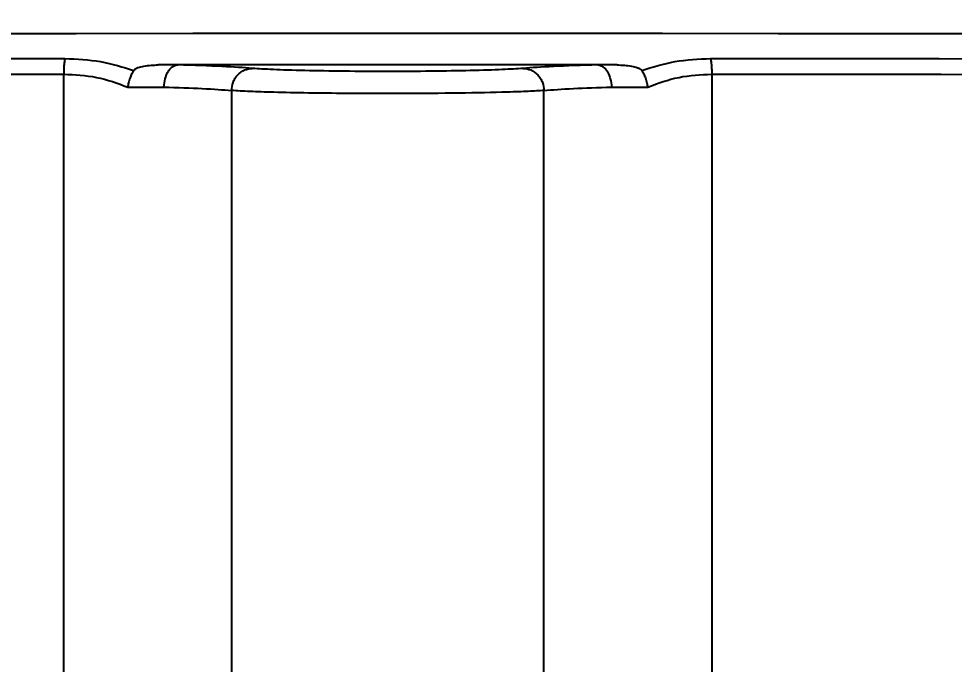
# Model space of a CAD drawing. Header units: millimetres. Extents: x 2404 to 4548, y 1024 to 2541.
# Drawn here: x 3253.95 to 3296.15, y 1208.23 to 1237.35 of the extents above; entities that cross this region are included whole.
import ezdxf

# ---------------------------------------------------------------- set-up
doc = ezdxf.new("R2010")
doc.units = ezdxf.units.MM
doc.layers.add('AM_5', color=3, linetype='Continuous', lineweight=25)
doc.styles.add('SLDTEXTSTYLE1', font='txt.shx', dxfattribs={"width": 0.7, "bigfont": 'gbcbig.shx'})
doc.dimstyles.new('SLDDIMSTYLE12$0', dxfattribs={"dimtxt": 12, "dimasz": 10, "dimexe": 0, "dimexo": 0.0625, "dimgap": 0.875, "dimtad": 1, "dimdec": 1, "dimlfac": 1.8, "dimrnd": 1e-09, "dimzin": 12, "dimdsep": 46, "dimtxsty": 'SLDTEXTSTYLE1', "dimcen": 0.09, "dimdle": 8.16, "dimclrd": 3, "dimclre": 3, "dimadec": 0, "dimazin": 3, "dimtfac": 1, "dimtdec": 1, "dimtofl": 0, "dimtmove": 0, "dimatfit": 3, "dimfxl": 0, "dimfrac": 2, "dimtolj": 1, "dimlwd": 5, "dimlwe": 5, "dimarcsym": 0})

# ---------------------------------------------------------------- blocks, each defined once
blk = doc.blocks.new('*D73')
at = {"layer": 'AM_5', "color": 3, "lineweight": 5, "transparency": 16777216}
blk.add_line((3270.29, 1420.725), (3082.297, 1420.725), dxfattribs=at)
at = {"layer": 'AM_5', "color": 3, "linetype": 'Continuous', "lineweight": 5, "transparency": 16777216}
for p, q in [((3082.297, 1410.725), (3082.297, 1189.113)), ((3224.545, 1179.113), (3082.297, 1179.113))]:
    blk.add_line(p, q, dxfattribs=at)
at = {"layer": 'AM_5', "color": 3, "transparency": 16777216}
for points in [[(3080.63, 1410.725), (3083.964, 1410.725), (3082.297, 1420.725)], [(3080.63, 1189.113), (3083.964, 1189.113), (3082.297, 1179.113)]]:
    blk.add_solid(points, dxfattribs=at)
at = {"layer": 'Defpoints', "color": 0, "transparency": 16777216}
for p in [(3270.353, 1420.725), (3082.297, 1179.113), (3224.607, 1179.113)]:
    blk.add_point(p, dxfattribs=at)
at = {"layer": 'AM_5', "color": 0, "transparency": 16777216, "insert": (3075.422, 1246.395), "char_height": 12, "attachment_point": 5, "rotation": 90, "style": 'SLDTEXTSTYLE1'}
blk.add_mtext('\\A1;245', dxfattribs=at)

msp = doc.modelspace()

# ---------------------------------------------------------------- linework, layer by layer
at = {"color": 7, "linetype": 'Continuous', "lineweight": 25}
for p, q in [((3270.595, 1235.266), (3261.121, 1235.266)), ((3280.069, 1235.266), (3270.595, 1235.266)), ((3255.977, 1203.421), (3255.977, 1234.849)), ((3285.212, 1234.849), (3285.212, 1200.421)), ((3263.547, 1234.111), (3263.547, 1200.277)), ((3277.642, 1200.277), (3277.642, 1234.111))]:
    msp.add_line(p, q, dxfattribs=at)
at = {"color": 7, "linetype": 'Continuous', "lineweight": 25, "flags": 128}
for points in [[(3298.374, 1236.666), (3293.342, 1236.67), (3288.205, 1236.673), (3282.988, 1236.675), (3277.715, 1236.677), (3272.409, 1236.677), (3267.094, 1236.677), (3261.796, 1236.676), (3256.538, 1236.674), (3251.344, 1236.672)], [(3192.229, 1235.419), (3193.377, 1235.43), (3194.87, 1235.441), (3196.701, 1235.452), (3198.862, 1235.462), (3201.344, 1235.472), (3204.135, 1235.482), (3207.223, 1235.491), (3210.594, 1235.5), (3214.233, 1235.508), (3218.124, 1235.516), (3222.249, 1235.523), (3226.59, 1235.53), (3231.128, 1235.536), (3235.842, 1235.541), (3240.712, 1235.546), (3245.714, 1235.55), (3250.828, 1235.553), (3256.031, 1235.555)], [(3285.159, 1235.555), (3290.361, 1235.553), (3295.475, 1235.55), (3300.478, 1235.546), (3305.347, 1235.541), (3310.061, 1235.536), (3314.599, 1235.53), (3318.94, 1235.523), (3323.065, 1235.516), (3326.956, 1235.508), (3330.595, 1235.5), (3333.966, 1235.491), (3337.054, 1235.482), (3339.845, 1235.472), (3342.327, 1235.462), (3344.488, 1235.452), (3346.319, 1235.441), (3347.812, 1235.43), (3348.96, 1235.419)], [(3191.941, 1234.712), (3193.093, 1234.723), (3194.592, 1234.734), (3196.43, 1234.745), (3198.599, 1234.755), (3201.09, 1234.765), (3203.891, 1234.775), (3206.99, 1234.785), (3210.374, 1234.793), (3214.026, 1234.802), (3217.931, 1234.81), (3222.072, 1234.817), (3226.429, 1234.823), (3230.983, 1234.829), (3235.715, 1234.835), (3240.602, 1234.839), (3245.623, 1234.843), (3250.756, 1234.846), (3255.977, 1234.849)], [(3285.212, 1234.849), (3290.434, 1234.846), (3295.566, 1234.843), (3300.588, 1234.839), (3305.475, 1234.835), (3310.206, 1234.829), (3314.761, 1234.823), (3319.118, 1234.817), (3323.258, 1234.81), (3327.163, 1234.802), (3330.816, 1234.793), (3334.199, 1234.785), (3337.298, 1234.775), (3340.099, 1234.765), (3342.59, 1234.755), (3344.759, 1234.745), (3346.597, 1234.734), (3348.095, 1234.723), (3349.248, 1234.712)]]:
    msp.add_lwpolyline(points, dxfattribs=at)
at = {"color": 7, "linetype": 'Continuous', "lineweight": 25}
for centre, radius, start, end in [((3255.855, 3911.314), 2677.051, 270.064479, 270.099302), ((3285.335, 3911.75), 2677.487, 269.900697, 269.935518)]:
    msp.add_arc(centre, radius, start, end, dxfattribs=at)
for points in [[(3256.031, 1235.555), (3256.023, 1235.507), (3256.007, 1235.409), (3255.99, 1235.234), (3255.979, 1235.045), (3255.978, 1234.914), (3255.977, 1234.849)], [(3285.159, 1235.555), (3285.167, 1235.507), (3285.183, 1235.409), (3285.199, 1235.234), (3285.21, 1235.045), (3285.212, 1234.914), (3285.212, 1234.849)]]:
    msp.add_open_spline(points, degree=3, dxfattribs=at)
for points, knots in [([(3256.031, 1235.555), (3256.577, 1235.531), (3257.671, 1235.481), (3258.645, 1235.168), (3259.133, 1235.012)], [0, 0, 0, 0, 0.4993475, 1, 1, 1, 1]), ([(3282.056, 1235.012), (3282.544, 1235.168), (3283.518, 1235.481), (3284.612, 1235.531), (3285.159, 1235.555)], [0, 0, 0, 0, 0.500652, 1, 1, 1, 1]), ([(3259.133, 1235.012), (3259.104, 1234.964), (3259.043, 1234.865), (3258.964, 1234.673), (3258.902, 1234.469), (3258.878, 1234.328), (3258.868, 1234.265)], [0, 0, 0, 0, 0.2394339, 0.4971445, 0.7778459, 1, 1, 1, 1]), ([(3259.133, 1235.012), (3259.155, 1235.036), (3259.204, 1235.09), (3259.367, 1235.164), (3259.715, 1235.249), (3260.027, 1235.258), (3260.245, 1235.265)], [0, 0, 0, 0, 0.098107, 0.21567, 0.454608, 1, 1, 1, 1]), ([(3261.121, 1235.266), (3260.985, 1235.266), (3260.787, 1235.265), (3260.514, 1235.265), (3260.365, 1235.265), (3260.279, 1235.265), (3260.255, 1235.265), (3260.247, 1235.265), (3260.245, 1235.265)], [0, 0, 0, 0, 0.485398, 0.709453, 0.919202, 0.97572, 0.991889, 1, 1, 1, 1]), ([(3260.495, 1234.268), (3260.51, 1234.395), (3260.532, 1234.583), (3260.59, 1234.758), (3260.632, 1234.866), (3260.666, 1234.936), (3260.751, 1235.067), (3260.859, 1235.174), (3260.995, 1235.251), (3261.078, 1235.261), (3261.121, 1235.266)], [0, 0, 0, 0, 0.244887, 0.361345, 0.377678, 0.492933, 0.536162, 0.741629, 0.867487, 1, 1, 1, 1]), ([(3264.487, 1235.11), (3264.081, 1235.14), (3263.272, 1235.199), (3261.836, 1235.244), (3261.121, 1235.266)], [0, 0, 0, 0, 0.5023751, 1, 1, 1, 1]), ([(3263.547, 1234.111), (3263.561, 1234.236), (3263.582, 1234.428), (3263.7, 1234.659), (3263.821, 1234.819), (3263.971, 1234.948), (3264.189, 1235.073), (3264.369, 1235.095), (3264.487, 1235.11)], [0, 0, 0, 0, 0.239617, 0.368463, 0.499999, 0.631535, 0.760382, 1, 1, 1, 1]), ([(3276.703, 1235.11), (3276.421, 1235.09), (3275.857, 1235.051), (3274.372, 1235.006), (3272.577, 1234.976), (3270.588, 1234.967), (3268.602, 1234.977), (3266.811, 1235.006), (3265.33, 1235.051), (3264.768, 1235.09), (3264.487, 1235.11)], [0, 0, 0, 0, 0.125138, 0.250256, 0.375373, 0.50043, 0.625397, 0.750284, 0.875124, 1, 1, 1, 1]), ([(3280.069, 1235.266), (3279.355, 1235.244), (3277.919, 1235.199), (3277.11, 1235.14), (3276.703, 1235.11)], [0, 0, 0, 0, 0.496466, 1, 1, 1, 1]), ([(3276.703, 1235.11), (3276.82, 1235.095), (3277.001, 1235.073), (3277.218, 1234.948), (3277.368, 1234.819), (3277.49, 1234.659), (3277.608, 1234.428), (3277.629, 1234.236), (3277.643, 1234.111)], [0, 0, 0, 0, 0.239618, 0.368465, 0.500002, 0.631538, 0.760384, 1, 1, 1, 1]), ([(3280.069, 1235.266), (3280.111, 1235.261), (3280.194, 1235.251), (3280.344, 1235.167), (3280.452, 1235.054), (3280.507, 1234.961), (3280.508, 1234.96), (3280.51, 1234.957), (3280.516, 1234.946), (3280.568, 1234.852), (3280.653, 1234.634), (3280.68, 1234.395), (3280.695, 1234.268)], [0, 0, 0, 0, 0.13275, 0.258828, 0.507271, 0.507353, 0.507953, 0.509582, 0.515681, 0.539247, 0.754927, 1, 1, 1, 1]), ([(3280.945, 1235.265), (3280.942, 1235.265), (3280.918, 1235.265), (3280.761, 1235.265), (3280.461, 1235.265), (3280.204, 1235.266), (3280.069, 1235.266)], [0, 0, 0, 0, 0.008069, 0.080583, 0.514577, 1, 1, 1, 1]), ([(3280.945, 1235.265), (3281.163, 1235.258), (3281.475, 1235.249), (3281.824, 1235.163), (3281.985, 1235.09), (3282.034, 1235.036), (3282.056, 1235.012)], [0, 0, 0, 0, 0.546902, 0.785535, 0.902249, 1, 1, 1, 1]), ([(3282.056, 1235.012), (3282.086, 1234.964), (3282.147, 1234.865), (3282.225, 1234.673), (3282.288, 1234.468), (3282.311, 1234.327), (3282.322, 1234.265)], [0, 0, 0, 0, 0.239149, 0.497163, 0.778524, 1, 1, 1, 1]), ([(3255.977, 1234.849), (3256.479, 1234.823), (3257.507, 1234.769), (3258.407, 1234.436), (3258.868, 1234.265)], [0, 0, 0, 0, 0.4884898, 1, 1, 1, 1]), ([(3282.322, 1234.265), (3282.782, 1234.436), (3283.682, 1234.769), (3284.71, 1234.823), (3285.212, 1234.849)], [0, 0, 0, 0, 0.51151, 1, 1, 1, 1]), ([(3260.495, 1234.268), (3261.109, 1234.247), (3262.42, 1234.202), (3263.156, 1234.143), (3263.547, 1234.111)], [0, 0, 0, 0, 0.468316, 1, 1, 1, 1]), ([(3277.642, 1234.111), (3277.425, 1234.097), (3277.004, 1234.07), (3275.771, 1234.028), (3273.886, 1233.989), (3271.299, 1233.969), (3268.93, 1233.975), (3266.953, 1233.997), (3265.486, 1234.026), (3264.281, 1234.065), (3263.801, 1234.095), (3263.547, 1234.111)], [0, 0, 0, 0, 0.088859, 0.171995, 0.32047, 0.462481, 0.603147, 0.703171, 0.80801, 0.898186, 1, 1, 1, 1]), ([(3277.642, 1234.111), (3278.034, 1234.143), (3278.769, 1234.202), (3280.08, 1234.247), (3280.695, 1234.268)], [0, 0, 0, 0, 0.531637, 1, 1, 1, 1])]:
    msp.add_open_spline(points, degree=3, knots=knots, dxfattribs=at)

# ---------------------------------------------------------------- dimensions: what is measured, and where the dimension line sits
at = {"layer": 'AM_5'}
dim = msp.add_linear_dim(base=(3082.297, 1179.113), p1=(3270.353, 1420.725), p2=(3224.607, 1179.113), angle=90, text='245', dimstyle='SLDDIMSTYLE12$0', override={"dimlfac": 1}, dxfattribs=at)
dim.commit()
dim.dimension.update_dxf_attribs({"geometry": '*D73', "text_midpoint": (3082.297, 1246.395), "dimtype": 160})

doc.saveas('drawing.dxf')
